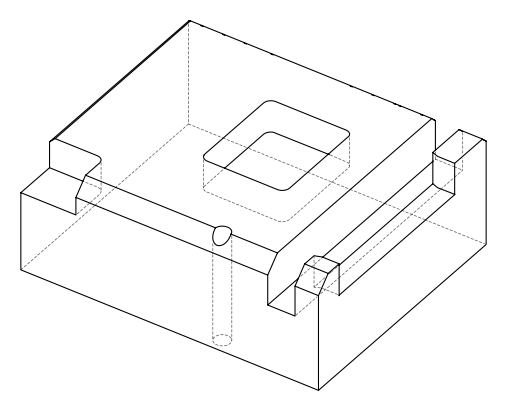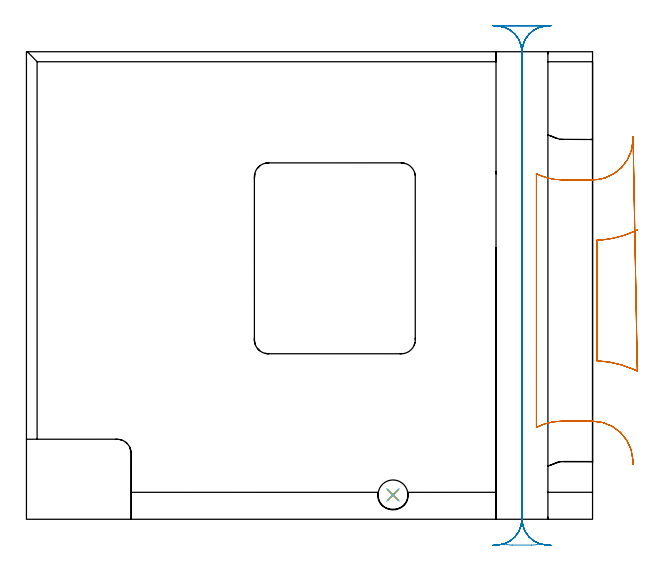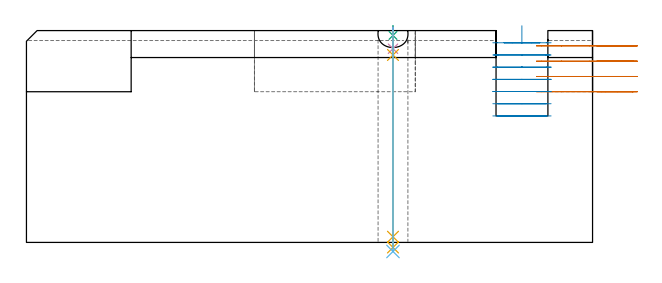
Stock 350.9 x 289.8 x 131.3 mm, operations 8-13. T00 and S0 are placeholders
(PLAN: 13 operations, 7 tool changes, 69.4 min)
(1 AREA_MILL | FG_CHAMFER_SURFACE | UGT0205_001 | 11.09 min | 33624 mm3)
(2 AREA_MILL_1 | FG_CHAMFER_SURFACE_1 | UGT0205_001 | 7.06 min | 5675 mm3)
(3 AREA_MILL_2 | FG_CHAMFER_SURFACE_2 | UGT0205_001 | 1.67 min | 4897 mm3)
(4 AREA_MILL_3 | FG_CHAMFER_SURFACE_3 | UGT0205_001 | 5.87 min | 5243 mm3)
(5 AREA_MILL_4 | FG_CHAMFER_SURFACE_4 | UGT0205_001 | 0.82 min | 607 mm3)
(6 MILL_CORNER_NOTCH_RECTANGULAR | CORNER_NOTCH_RECTANGULAR | NXT0201_012 | Follow Part, ap 4, ae 75% | 8.33 min | 120248 mm3)
(7 MILL_RECTANGULAR_POCKET | POCKET_RECTANGULAR_STRAIGHT | NXT0201_012 | Follow Part, ap 4, ae 75% | 20.06 min | 444625 mm3)
(8 MILL_RECTANGULAR_SLOT | SLOT_RECTANGULAR | UGT0201_020 | Follow Part, ap 12.5, ae 75% | 6.25 min | 452304 mm3)
(9 MILL_RECTANGULAR_SLOT_1 | SLOT_RECTANGULAR_1 | UGT0201_004 | Follow Part, ap 8, ae 75% | 7 min | 248095 mm3)
(10 SPOT_DRILL | STEP1HOLE | NXT0321_9005460120000 | 0.05 min | 67 mm3)
(11 DRILL_BLIND_HOLE_INTO_CENTER | STEP1HOLE | NXT0301_046 | 0.05 min | 360 mm3)
(12 GUN_DRILL_THROUGH_HOLE | STEP1HOLE | UGT0307_003 | 0.63 min | 4634 mm3)
(13 SPADE_DRILL_TO_ENLARGE_THROUGH_HOLE | STEP1HOLE | UGT0306_009 | 0.56 min | 29459 mm3)
(TOOL UGT0205_001 | Chamfer Mill 20 x 3 x 45 deg. | D20 FL50 Z2)
(TOOL NXT0201_012 | ENDMILL 16mm [2P460-1600-NA 1630] | D16 FL38 Z6)
(TOOL UGT0201_020 | End mill 50 mm | D50 FL50 Z4)
(TOOL UGT0201_004 | End Mill 32 mm | D32 FL53 Z6)
(TOOL NXT0321_9005460120000 | NC Spot Drill, 142deg, 12mm, Carbide, Uncoated | D12 PA142 FL30 Z2)
(TOOL NXT0301_046 | Carbide Drill 7.5mm [860.1-0750-038A1-MM 2214] | D7.5 PA140 FL53 Z2)
(TOOL UGT0307_003 | Gun Drill 7 mm | D7 PA130 FL24 Z1)
(TOOL UGT0306_009 | Spade Drill 18.5mm | D18.5 PA132 FL10 Z2)
(OP 8 MILL_RECTANGULAR_SLOT)
G17 G21 G94 G90
T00 M6
G54
G17 G0 G90 X378.65 Y179.318 S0 M3
G43 Z141.401 H0
Z121.825
G94 G1 X375.9 Y178.118 F250.
G2 X366.455 Y174.866 R62.5 F500.
X356.612 Y173.162 R62.5 F406.
X353.6 Y172.958 R62.5 F500.
G1 Y98.242
G2 X375.9 Y93.082 R62.5
G1 X378.65 Y91.882 F250.
X376.017 Y237.172
X375.87 Y234.176
G2 X358.807 Y211.683 R25. F500.
X350.9 Y210.4 R25. F430.
G1 X348.945
X331.7 F375.
G2 X319.251 Y212.799 R33.5
X316.1 Y214.254 R33.5 F493.
G1 Y107.726
Y87.726 F425.
Y57.726 F360.
Y56.946 F500.
G2 X331.7 Y60.8 R33.5
G1 X350.9
G2 X375.87 Y37.024 R25.
G1 X376.017 Y34.028 F250.
G0 X378.65 Y179.318 Z112.35
G1 X375.9 Y178.118
G2 X366.455 Y174.866 R62.5 F500.
X356.612 Y173.162 R62.5 F388.
X353.6 Y172.958 R62.5 F500.
G1 Y98.242
G2 X375.9 Y93.082 R62.5
G1 X378.65 Y91.882 F250.
X376.017 Y237.172
X375.87 Y234.176
G2 X358.807 Y211.683 R25. F500.
X350.9 Y210.4 R25. F412.
G1 X348.945
X331.7 F359.
G2 X319.251 Y212.799 R33.5
X316.1 Y214.254 R33.5 F473.
G1 Y107.726
Y87.726 F408.
Y57.726 F348.
Y56.946 F500.
G2 X331.7 Y60.8 R33.5
G1 X350.9
G2 X375.87 Y37.024 R25.
G1 X376.017 Y34.028 F250.
G0 X378.65 Y179.318 Z102.875
G1 X375.9 Y178.118
G2 X366.455 Y174.866 R62.5 F500.
X356.612 Y173.162 R62.5 F406.
X353.6 Y172.958 R62.5 F500.
G1 Y98.242
G2 X375.9 Y93.082 R62.5
G1 X378.65 Y91.882 F250.
X376.017 Y237.172
X375.87 Y234.176
G2 X358.807 Y211.683 R25. F500.
X350.9 Y210.4 R25. F430.
G1 X348.945
X331.7 F375.
G2 X319.251 Y212.799 R33.5
X316.1 Y214.254 R33.5 F493.
G1 Y107.726
Y87.726 F425.
Y57.726 F360.
Y56.946 F500.
G2 X331.7 Y60.8 R33.5
G1 X350.9
G2 X375.87 Y37.024 R25.
G1 X376.017 Y34.028 F250.
G0 X378.65 Y179.318 Z93.4
G1 X375.9 Y178.118
G2 X366.455 Y174.866 R62.5 F500.
X356.612 Y173.162 R62.5 F388.
X353.6 Y172.958 R62.5 F500.
G1 Y98.242
G2 X375.9 Y93.082 R62.5
G1 X378.65 Y91.882 F250.
X376.017 Y237.172
X375.87 Y234.176
G2 X358.807 Y211.683 R25. F500.
X350.9 Y210.4 R25. F412.
G1 X348.945
X331.7 F359.
G2 X319.251 Y212.799 R33.5
X316.1 Y214.254 R33.5 F473.
G1 Y107.726
Y87.726 F408.
Y57.726 F348.
Y56.946 F500.
G2 X331.7 Y60.8 R33.5
G1 X350.9
G2 X375.87 Y37.024 R25.
G1 X376.017 Y34.028 F250.
G0 Z141.401
M5
M2
(OP 9 MILL_RECTANGULAR_SLOT_1)
G17 G21 G94 G90
T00 M6
G54
G17 G0 G90 X307.1 Y16.683 S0 M3
G43 Z141.401 H0
Z134.3
G94 G1 Y56.083 Z123.743 F250.
Y0. F500.
G2 X296.136 Y-15.187 R16.
G1 X296.127 Y-15.215
G3 X301.076 Y-16. R16.
G1 X313.223
G3 X318.173 Y-15.215 R16.
G1 X318.164 Y-15.187
G2 X307.2 Y0. R16.
G1 Y55.537
Y58.537 F250.
G0 Z141.401
X324.665 Y-16.213
Z116.186
G1 X321.679 Y-15.928
G2 X307.2 Y0. R16. F500.
G1 Y55.512
G2 X307.13 Y56.048 R9.018
G1 X307.1 Y56.045
Y0.
G2 X292.622 Y-15.927 R16.
G1 X289.636 Y-16.213 F250.
G0 X325.215 Y-16.154 Z108.629
G1 X322.221 Y-15.97
G2 X307.2 Y0. R16. F500.
G1 Y55.511
G2 X307.13 Y56.047 R9.017
G1 X307.1 Y56.044
Y0.
G2 X292.079 Y-15.97 R16.
G1 X289.085 Y-16.154 F250.
G0 X325.215 Z101.071
G1 X322.221 Y-15.97
G2 X307.2 Y0. R16. F500.
G1 Y55.512
G2 X307.13 Y56.048 R9.018
G1 X307.1 Y56.045
Y0.
G2 X292.079 Y-15.97 R16.
G1 X289.085 Y-16.154 F250.
G0 X325.215 Z93.514
G1 X322.221 Y-15.97
G2 X307.2 Y0. R16. F500.
G1 Y55.512
G2 X307.13 Y56.048 R9.018
G1 X307.1 Y56.045
Y0.
G2 X292.079 Y-15.97 R16.
G1 X289.085 Y-16.154 F250.
G0 Z141.401
Y305.954
Z123.743
G1 X292.08 Y305.77
G2 X307.1 Y289.8 R16. F500.
G1 Y215.057
X307.13 Y215.054
G2 X307.2 Y215.63 R10.429
G1 Y289.8
G2 X322.22 Y305.77 R16.
G1 X325.215 Y305.954 F250.
G0 X289.085 Z116.186
G1 X292.08 Y305.77
G2 X307.1 Y289.8 R16. F500.
G1 Y215.057
X307.13 Y215.054
G2 X307.2 Y215.63 R10.429
G1 Y289.8
G2 X322.22 Y305.77 R16.
G1 X325.215 Y305.954 F250.
G0 X289.085 Z108.629
G1 X292.08 Y305.77
G2 X307.1 Y289.8 R16. F500.
G1 Y215.059
X307.13 Y215.056
G2 X307.2 Y215.632 R10.409
G1 Y289.8
G2 X322.22 Y305.77 R16.
G1 X325.215 Y305.954 F250.
G0 X289.085 Z101.071
G1 X292.08 Y305.77
G2 X307.1 Y289.8 R16. F500.
G1 Y215.056
X307.13 Y215.054
G2 X307.2 Y215.63 R10.429
G1 Y289.8
G2 X322.22 Y305.77 R16.
G1 X325.215 Y305.954 F250.
G0 X289.085 Z93.514
G1 X292.08 Y305.77
G2 X307.1 Y289.8 R16. F500.
G1 Y215.056
X307.13 Y215.054
G2 X307.2 Y215.63 R10.429
G1 Y289.8
G2 X322.22 Y305.77 R16.
G1 X325.215 Y305.954 F250.
G0 Z141.401
Y-16.154
Z85.957
G1 X322.221 Y-15.97
G2 X307.2 Y0. R16. F500.
G1 Y289.8
G2 X322.22 Y305.77 R16.
G1 Y305.8
X292.08
Y305.77
G2 X307.1 Y289.8 R16.
G1 Y0.
G2 X292.079 Y-15.97 R16.
G1 X289.085 Y-16.154 F250.
G0 X325.215 Z78.4
G1 X322.221 Y-15.97
G2 X307.2 Y0. R16. F500.
G1 Y289.8
G2 X322.22 Y305.77 R16.
G1 Y305.8
X292.08
Y305.77
G2 X307.1 Y289.8 R16.
G1 Y0.
G2 X292.079 Y-15.97 R16.
G1 X289.085 Y-16.154 F250.
G0 Z141.401
M5
M2
(OP 10 SPOT_DRILL)
G17 G21 G94 G90
T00 M6
G54
G17 G0 G90 X227.2 Y15.1 S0 M3
G43 Z141.3 H0
G94 G81 G98 Z128.3 F250. R134.3
G80
M5
M2
(OP 11 DRILL_BLIND_HOLE_INTO_CENTER)
G17 G21 G94 G90
T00 M6
G54
G17 G0 G90 X227.2 Y15.1 S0 M3
G43 Z141.3 H1
G94 G81 G98 Z120.05 F250. R133.3
G80
M5
M2
(OP 12 GUN_DRILL_THROUGH_HOLE)
G17 G21 G94 G90
T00 M6
G54
G17 G0 G90 X227.2 Y15.1 M8
G43 Z141.3 H0
Z131.089
S716 M3
G94 G1 Z116.192 F125. M26
G4 X.084
Z3.5 F250.
G4 X.084
Z-3.132 F125.
G4 X.084
M5
M9
G0 Z131.089
Z141.3
M2
(OP 13 SPADE_DRILL_TO_ENLARGE_THROUGH_HOLE)
G17 G21 G94 G90
T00 M6
G54
G17 G0 G90 X227.2 Y15.1 S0 M3
G43 Z141.3 H0
G94 G73 G98 Z-5.618 F250. Q17.115 R133.3
G80
M5
M2
